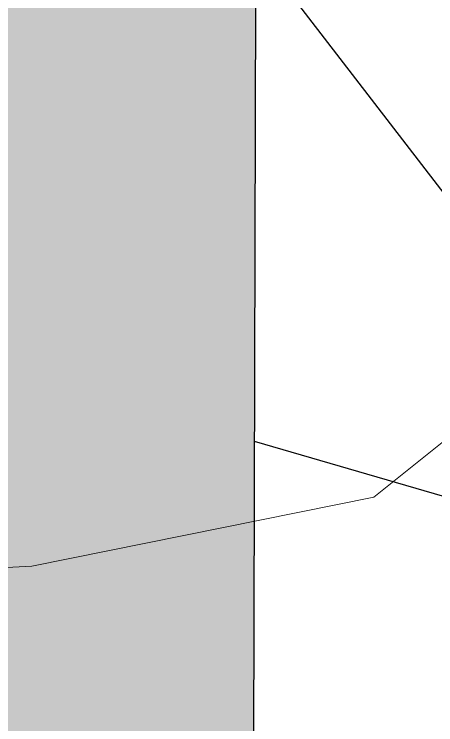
# Model space of a CAD drawing. Header units: millimetres. Extents: x 348 to 2201, y 118 to 1049.
# Drawn here: x 867.17 to 868.557, y 565.896 to 568.233 of the extents above; entities that cross this region are included whole.
import ezdxf

# ---------------------------------------------------------------- set-up
doc = ezdxf.new("R2010")
doc.units = ezdxf.units.MM
for name, color, linetype, lineweight in [('206_MURO_E_MURO_ARRIMO', 7, 'Continuous', 18), ('604_CURVA_INTERM', 7, 'Continuous', 18), ('mur vue', 7, 'Continuous', 13)]:
    doc.layers.add(name, color=color, linetype=linetype, lineweight=lineweight)

msp = doc.modelspace()

# ---------------------------------------------------------------- hatches: boundary and pattern name
at = {"layer": 'mur vue'}
h = msp.add_hatch(dxfattribs=at)
h.set_pattern_fill('AR-HBONE', color=256, scale=0.001, angle=63.0374)
h.set_pattern_definition([(90, (873.67925, 706.85885), (-0.1016, 0.1016), [0.3048, -0.1016]), (180, (873.67925, 706.96045), (-0.1016, 0.1016), [0.3048, -0.1016])])
h.paths.add_polyline_path([(862.8068, 545.3087), (862.6488, 545.3727), (861.6588, 545.8142), (860.4523, 546.204), (860.0496, 546.3165), (860.035, 543.6845), (860.0168, 540.3795), (862.7744, 539.4601)])
h.paths.add_polyline_path([(862.8355, 550.5133), (862.4206, 550.4983), (861.1998, 550.4038), (860.0724, 550.4383), (860.067, 549.4636), (860.0674, 549.4642), (860.0698, 549.4527), (860.0752, 549.4489), (860.0823, 549.4504), (860.0833, 549.4341), (860.0878, 549.4131), (860.1048, 549.3793), (860.0931, 549.3854), (860.0798, 549.3765), (860.0905, 549.3442), (860.0952, 549.3452), (860.097, 549.3301), (860.1056, 549.3137), (860.0962, 549.2898), (860.1024, 549.2911), (860.0839, 549.2177), (860.0795, 549.219), (860.0666, 549.19), (860.0654, 549.1858), (860.0496, 546.3165), (860.4523, 546.204), (861.6588, 545.8142), (862.6488, 545.3727), (862.8068, 545.3087)])
h.paths.add_polyline_path([(866.9342, 556.248), (867.4604, 558.0331), (864.8104, 558.8143), (864.4047, 557.4377), (860.7101, 552.8979), (860.5216, 552.5806), (860.0755, 551.0042), (860.0724, 550.4383), (861.1998, 550.4038), (862.4206, 550.4983), (862.8355, 550.5133), (862.8361, 550.6134), (863.0541, 551.3839)])
h.paths.add_polyline_path([(867.9469, 561.5111), (867.9605, 566.5659), (867.2284, 566.4181), (866.213, 566.3647), (865.1973, 566.3729), (865.1862, 562.258), (865.1846, 561.6448), (864.9682, 559.3495), (864.8104, 558.8143), (867.4604, 558.0331), (867.6937, 558.8245)])
h.paths.add_polyline_path([(867.9754, 572.1439), (868.3005, 576.8636), (868.0428, 576.7367), (866.9772, 576.5699), (865.9534, 576.4602), (865.2241, 576.4016), (865.1973, 566.3729), (866.213, 566.3647), (867.2284, 566.4181), (867.9605, 566.5659)])
h.paths.add_polyline_path([(868.4217, 578.6225), (865.2301, 578.6311), (865.2241, 576.4016), (865.9534, 576.4602), (866.9772, 576.5699), (868.0428, 576.7367), (868.3005, 576.8636)])

# ---------------------------------------------------------------- linework, layer by layer
for p, q in [((867.9469, 561.5111), (867.9754, 572.1439)), ((867.9655, 568.4456), (869.5711, 566.3597)), ((869.5711, 566.3597), (867.9612, 566.8275))]:
    msp.add_line(p, q)
at = {"layer": '206_MURO_E_MURO_ARRIMO'}
msp.add_lwpolyline([(866.9342, 556.248), (867.6937, 558.8245), (867.9469, 561.5111), (867.9754, 572.1439)], dxfattribs=at)
at = {"layer": '604_CURVA_INTERM', "elevation": 726, "flags": 128}
msp.add_lwpolyline([(848.9916, 567.9502), (850.0528, 568.098), (851.5482, 568.0526), (852.8437, 567.9723), (854.1692, 567.8547), (856.6932, 567.3827), (860.611, 566.6929), (861.6397, 566.5581), (862.8157, 566.4883), (864.0275, 566.4394), (865.1273, 566.3735), (866.213, 566.3647), (867.2284, 566.4181), (868.3533, 566.6453), (868.677, 566.9038), (869.377, 567.7774), (869.7181, 568.7434), (869.8683, 569.7849), (869.9127, 570.9526), (870.0066, 572.111), (870.3481, 574.4122)], dxfattribs=at)

doc.saveas('drawing.dxf')
